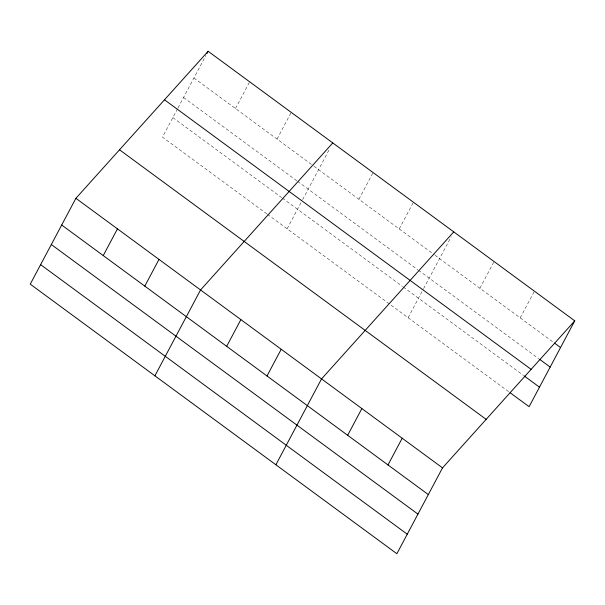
<?xml version="1.0" encoding="UTF-8"?>
<svg xmlns="http://www.w3.org/2000/svg" width="605" height="605" viewBox="0 0 605 605"><rect width="100%" height="100%" fill="white"/><g stroke="black" fill="none" stroke-linecap="round" stroke-linejoin="round"><path stroke-width="0.45" stroke-dasharray="3.02 2.27" d="M177.56 108.756L162.473 137.123L266.729 213.777M177.983 107.955L205.972 55.32M235.474 108.529L249.676 81.819M277.022 139.082L291.224 112.371M287.125 228.773L300.927 202.826M302.636 199.605L329.763 148.588M358.901 199.287L373.103 172.576M399.232 228.94L413.434 202.229M408.118 317.731L423.197 289.371M423.629 288.562L451.179 236.737M479.894 288.245L494.096 261.534M520.217 317.897L534.419 291.187M193.925 77.977L313.284 165.747M314.04 166.299L434.239 254.675M434.995 255.234L553.704 342.513M183.542 97.496L296.866 180.819M297.622 181.371L417.768 269.717M418.531 270.276L538.76 358.674M172.856 117.604L281.643 197.593M282.399 198.145L402.514 286.467M403.278 287.027L523.499 375.425M267.486 214.336L509.319 392.146"/><path stroke-width="0.91" d="M75.897 198.311L30.25 284.161L396.872 553.726L442.527 467.877L574.75 320.839L208.128 51.274L75.897 198.311L442.527 467.877M206.834 53.701L208.128 51.274M103.251 255.567L117.446 228.864M144.799 286.12L159.002 259.409M154.903 375.811L200.55 289.961L332.78 142.924M226.678 346.325L240.881 319.614M267.009 375.977L281.212 349.266M275.888 464.769L321.535 378.919L453.765 231.881M347.663 435.282L361.866 408.572M387.994 464.935L402.196 438.224M574.75 320.839L529.103 406.689L510.075 392.705M554.46 343.073L560.548 347.55M539.516 359.234L550.172 367.061M164.492 99.795L531.114 369.36M524.263 375.985L539.478 387.17M119.533 149.79L486.155 419.356M61.695 225.022L428.325 494.587M51.319 244.533L417.942 514.106M40.626 264.642L407.256 534.215"/></g></svg>
